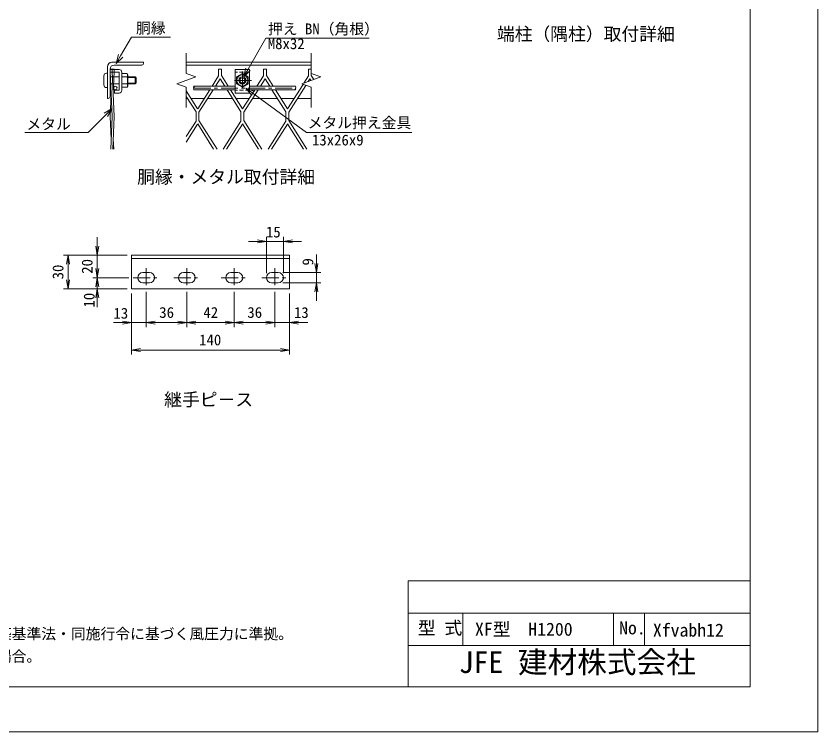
# Model space of a CAD drawing. Units: millimetres, scale not verified, with parts at other scales. Extents: x -4200 to 4200, y -2970 to 2970.
# Drawn here: x 649 to 4200, y -2970 to 201 of the extents above; entities that cross this region are included whole.
import ezdxf
from ezdxf.enums import TextEntityAlignment as Align

# ---------------------------------------------------------------- set-up
doc = ezdxf.new("R2010")
doc.units = ezdxf.units.MM
doc.header["$LTSCALE"] = 15
doc.linetypes.add('CHAIN1', pattern=[8, 5, -1, 1, -1])
doc.linetypes.add('DASHED1', pattern=[1.8, 1.2, -0.6])
for name, color, linetype, lineweight in [('0-0_D-STR1', 1, 'Continuous', 9), ('0-1_D-BMK', 2, 'CHAIN1', 9), ('0-2_D-STR-DIM', 7, 'Continuous', 9), ('0-6_D-STR3', 3, 'Continuous', 9), ('0-7_0', 7, 'Continuous', 9), ('0-9_D-STR-TXT', 7, 'Continuous', 9), ('0-B_D-TTL', 2, 'Continuous', 9), ('0-C_1', 7, 'Continuous', 9), ('0-D_4筋', 1, 'Continuous', 9), ('0-E_WAKU', 7, 'Continuous', 9)]:
    doc.layers.add(name, color=color, linetype=linetype, lineweight=lineweight)
doc.layers.add('0-8_D-TTL-TXT', color=7, linetype='Continuous')
doc.styles.add('ＭＳ ゴシック', font='')
doc.styles.get('ＭＳ ゴシック').set_extended_font_data('MS Gothic')

# ---------------------------------------------------------------- blocks, each defined once
blk = doc.blocks.new('_Open')
at = {"layer": '0-7_0'}
blk.add_line((-15, 2.5), (0, 0), dxfattribs=at)
blk.add_lwpolyline([(-15, -2.5), (0, 0), (-15, 0)], dxfattribs=at)
blk = doc.blocks.new('MLeader23')
at = {"layer": '0-7_0'}
blk.add_line((1092.61, -9.46), (1112.61, 25.18), dxfattribs=at)
for points in [[(1112.61, 25.18), (1160.32, 107.82), (1326.08, 107.82), (1333.28, 107.82)], [(1121.9, 19.82), (1092.61, -9.46), (1103.33, 30.54)]]:
    blk.add_lwpolyline(points, dxfattribs=at)
blk = doc.blocks.new('MLeader24')
at = {"layer": '0-7_0'}
blk.add_line((1075.53, -207.86), (1047.25, -236.14), dxfattribs=at)
for points in [[(1039.67, -228.56), (1075.53, -207.86), (1054.83, -243.72)], [(1047.25, -236.14), (969, -314.39), (695.51, -314.39), (688.31, -314.39)]]:
    blk.add_lwpolyline(points, dxfattribs=at)
blk = doc.blocks.new('MLeader25')
at = {"layer": '0-9_D-STR-TXT'}
blk.add_line((1666.98, -118.32), (1699.27, -141.93), dxfattribs=at)
for points in [[(1692.94, -150.58), (1666.98, -118.32), (1705.59, -133.28)], [(1699.27, -141.93), (1935.54, -314.67), (2394.14, -314.67), (2401.34, -314.67)]]:
    blk.add_lwpolyline(points, dxfattribs=at)
blk = doc.blocks.new('MLeader26')
at = {"layer": '0-7_0'}
blk.add_line((1656.67, -68.97), (1676.53, -34.25), dxfattribs=at)
for points in [[(1676.53, -34.25), (1755.63, 103.99), (2205.4, 103.99), (2212.6, 103.99)], [(1685.84, -39.57), (1656.67, -68.97), (1667.23, -28.93)]]:
    blk.add_lwpolyline(points, dxfattribs=at)

msp = doc.modelspace()

# ---------------------------------------------------------------- linework, layer by layer
at = {"layer": '0-0_D-STR1'}
for p, q in [((1053.97, -23.65), (1053.97, -163.65)), ((1065.97, -155.65), (1065.97, -33.65)), ((1083.97, -15.65), (1205.97, -15.65)), ((1403.27, -3.65), (1956.47, -3.65)), ((1403.27, -15.65), (1956.47, -15.65)), ((1057.97, -163.65), (1053.97, -163.65)), ((1409.09, -163.65), (1403.27, -163.65)), ((1483.21, -163.65), (1424.2, -163.65)), ((1607.89, -163.65), (1498.32, -163.65)), ((1682.01, -163.65), (1623, -163.65)), ((1806.69, -163.65), (1697.12, -163.65)), ((1880.81, -163.65), (1821.8, -163.65)), ((1956.47, -163.65), (1895.92, -163.65))]:
    msp.add_line(p, q, dxfattribs=at)
msp.add_lwpolyline([(1073.97, -3.65), (1213.97, -3.65), (1213.97, -7.65)], dxfattribs=at)
for centre, radius, start, end in [((1073.97, -23.65), 20, 90, 179.99957), ((1083.97, -33.65), 18, 90, 179.99954), ((1205.97, -7.65), 8, 270, 0), ((1057.97, -155.65), 8, 270, 0)]:
    msp.add_arc(centre, radius, start, end, dxfattribs=at)
at = {"layer": '0-1_D-BMK'}
for p, q in [((1651.41, -43.65), (1651.41, -123.65)), ((1691.41, -83.65), (1611.41, -83.65)), ((1225.76, -915.14), (1225.76, -1000.14)), ((1405.76, -915.14), (1405.76, -1000.14)), ((1615.76, -915.14), (1615.76, -1000.14)), ((1795.76, -915.14), (1795.76, -1000.14)), ((1168.26, -957.64), (1283.26, -957.64)), ((1348.26, -957.64), (1463.26, -957.64)), ((1558.26, -957.64), (1673.26, -957.64)), ((1738.26, -957.64), (1853.26, -957.64))]:
    msp.add_line(p, q, dxfattribs=at)
at = {"layer": '0-2_D-STR-DIM'}
for p, q in [((1403.27, 36.35), (1403.27, -52.86)), ((1956.47, 36.35), (1956.47, -52.86)), ((1360.98, -99.04), (1445.55, -68.26)), ((1445.55, -68.26), (1403.27, -52.86)), ((1403.27, -114.43), (1360.98, -99.04)), ((1403.27, -114.43), (1403.27, -203.65)), ((1956.47, -114.43), (1956.47, -203.65)), ((1009.34, -817.64), (1009.34, -777.64)), ((1758.26, -937.64), (1758.26, -777.21)), ((1833.26, -937.64), (1833.26, -777.21)), ((1718.26, -797.21), (1678.26, -797.21)), ((1758.26, -797.21), (1833.26, -797.21)), ((1873.26, -797.21), (1913.26, -797.21)), ((1140.76, -857.64), (860.21, -857.64)), ((1140.76, -857.64), (989.34, -857.64)), ((1009.34, -857.64), (1009.34, -957.64)), ((1009.34, -917.64), (1009.34, -877.64)), ((1979.24, -895.14), (1979.24, -855.14)), ((880.21, -897.64), (880.21, -967.64)), ((1148.26, -957.64), (989.34, -957.64)), ((1148.26, -957.64), (989.34, -957.64)), ((1009.34, -957.64), (1009.34, -1007.64)), ((1830.76, -935.14), (1999.24, -935.14)), ((1979.24, -935.14), (1979.24, -980.14)), ((1830.76, -980.14), (1999.24, -980.14)), ((1140.76, -1007.64), (860.21, -1007.64)), ((1140.76, -1007.64), (989.34, -1007.64)), ((1009.34, -997.64), (1009.34, -1037.64)), ((1160.76, -1027.64), (1160.76, -1176.81)), ((1160.76, -1027.64), (1160.76, -1298.48)), ((1225.76, -1020.14), (1225.76, -1176.81)), ((1225.76, -1020.14), (1225.76, -1176.81)), ((1405.76, -1020.14), (1405.76, -1176.81)), ((1405.76, -1020.14), (1405.76, -1176.81)), ((1615.76, -1020.14), (1615.76, -1176.81)), ((1615.76, -1020.14), (1615.76, -1176.81)), ((1795.76, -1020.14), (1795.76, -1176.81)), ((1795.76, -1020.14), (1795.76, -1176.81)), ((1860.76, -1027.64), (1860.76, -1176.81)), ((1860.76, -1027.64), (1860.76, -1298.48)), ((1979.24, -1020.14), (1979.24, -1060.14)), ((1009.34, -1047.64), (1009.34, -1087.64)), ((1120.76, -1156.81), (1080.76, -1156.81)), ((1160.76, -1156.81), (1225.76, -1156.81)), ((1265.76, -1156.81), (1305.76, -1156.81)), ((1265.76, -1156.81), (1365.76, -1156.81)), ((1445.76, -1156.81), (1575.76, -1156.81)), ((1655.76, -1156.81), (1755.76, -1156.81)), ((1755.76, -1156.81), (1715.76, -1156.81)), ((1795.76, -1156.81), (1860.76, -1156.81)), ((1900.76, -1156.81), (1940.76, -1156.81)), ((1200.76, -1278.48), (1820.76, -1278.48))]:
    msp.add_line(p, q, dxfattribs=at)
msp.add_lwpolyline([(1956.47, -114.43), (1914.18, -99.04), (1998.76, -68.26), (1956.47, -52.86)], dxfattribs=at)
at = {"layer": '0-6_D-STR3'}
for p, q in [((1037.97, -103.65), (1037.97, -63.65)), ((1049.97, -51.65), (1053.97, -51.65)), ((1105.97, -35.65), (1065.97, -35.65)), ((1065.97, -35.65), (1065.97, -47.65)), ((1103.97, -47.65), (1065.97, -47.65)), ((1105.97, -67.65), (1065.97, -67.65)), ((1105.97, -125.65), (1105.97, -49.65)), ((1117.97, -127.65), (1117.97, -47.65)), ((1117.97, -53.62), (1141.07, -53.62)), ((1117.97, -53.62), (1117.97, -113.67)), ((1117.97, -68.64), (1141.07, -68.64)), ((1141.07, -53.62), (1143.97, -58.65)), ((1143.97, -58.65), (1143.97, -108.65)), ((1143.97, -67.65), (1177.17, -67.65)), ((1143.97, -70.65), (1180.17, -70.65)), ((1619.41, -139.65), (1619.41, -35.65)), ((1651.41, -53.62), (1625.41, -68.64)), ((1625.41, -68.64), (1625.41, -98.66)), ((1677.41, -68.64), (1651.41, -53.62)), ((1677.41, -98.66), (1677.41, -68.64)), ((1105.97, -99.65), (1065.97, -99.65)), ((1117.97, -98.66), (1141.07, -98.66)), ((1143.97, -96.65), (1180.17, -96.65)), ((1143.97, -99.65), (1177.17, -99.65)), ((1177.17, -99.65), (1181.97, -94.85)), ((1181.97, -94.85), (1181.97, -72.45)), ((1625.41, -98.66), (1651.41, -113.67)), ((1651.41, -113.67), (1677.41, -98.66)), ((1049.97, -115.65), (1053.97, -115.65)), ((1103.97, -127.65), (1085.97, -127.65)), ((1085.97, -127.65), (1085.97, -139.65)), ((1105.97, -139.65), (1085.97, -139.65)), ((1117.97, -113.67), (1141.07, -113.67)), ((1141.07, -113.67), (1143.97, -108.65)), ((1683.41, -139.65), (1619.41, -139.65)), ((1160.76, -857.64), (1860.76, -857.64)), ((1160.76, -857.64), (1160.76, -1007.64)), ((1160.76, -872.64), (1860.76, -872.64)), ((1860.76, -857.64), (1860.76, -1007.64)), ((1210.76, -935.14), (1240.76, -935.14)), ((1390.76, -935.14), (1420.76, -935.14)), ((1600.76, -935.14), (1630.76, -935.14)), ((1780.76, -935.14), (1810.76, -935.14)), ((1210.76, -980.14), (1240.76, -980.14)), ((1390.76, -980.14), (1420.76, -980.14)), ((1600.76, -980.14), (1630.76, -980.14)), ((1780.76, -980.14), (1810.76, -980.14)), ((1160.76, -1007.64), (1860.76, -1007.64))]:
    msp.add_line(p, q, dxfattribs=at)
at = {"layer": '0-6_D-STR3', "linetype": 'DASHED1'}
for p, q in [((1683.41, -47.65), (1619.41, -47.65)), ((1683.41, -127.65), (1619.41, -127.65))]:
    msp.add_line(p, q, dxfattribs=at)
at = {"layer": '0-6_D-STR3'}
for points in [[(1177.17, -99.65), (1177.17, -67.65), (1181.97, -72.45)], [(1683.41, -139.65), (1683.41, -35.65), (1619.41, -35.65)]]:
    msp.add_lwpolyline(points, dxfattribs=at)
for radius in [25, 16, 11.2]:
    msp.add_circle((1651.41, -83.65), radius, dxfattribs=at)
for centre, radius, start, end in [((1049.97, -63.65), 12, 90, 180), ((1103.97, -49.65), 2, 360, 90), ((1105.97, -47.65), 12, 360, 90), ((1130.1, -61.13), 13.29, 325.61584, 34.38415), ((1093.71, -83.65), 49.68, 342.4121, 17.5879), ((1049.97, -103.65), 12, 180, 270), ((1130.1, -106.16), 13.29, 325.61586, 34.38414), ((1103.97, -125.65), 2, 270, 360), ((1105.97, -127.65), 12, 270, 360), ((1210.76, -957.64), 22.5, 90, 270), ((1240.76, -957.64), 22.5, 270, 90), ((1390.76, -957.64), 22.5, 90, 270), ((1420.76, -957.64), 22.5, 270, 90), ((1600.76, -957.64), 22.5, 90, 270), ((1630.76, -957.64), 22.5, 270, 90), ((1780.76, -957.64), 22.5, 90, 270), ((1810.76, -957.64), 22.5, 270, 90)]:
    msp.add_arc(centre, radius, start, end, dxfattribs=at)
at = {"layer": '0-7_0', "color": 4}
msp.add_line((1065.97, -33.65), (1084.37, -33.65), dxfattribs=at)
at = {"layer": '0-7_0', "color": 3}
for p, q in [((1065.97, -43.65), (1066.43, -33.65)), ((1075.17, -43.65), (1075.63, -33.65)), ((1084.37, -43.65), (1083.91, -33.65)), ((1065.97, -43.65), (1075.17, -243.65)), ((1075.17, -43.65), (1084.37, -243.65)), ((1084.37, -43.65), (1079.77, -143.65)), ((1070.57, -143.65), (1065.97, -243.65)), ((1070.57, -343.65), (1065.97, -243.65)), ((1068.48, -388.91), (1075.17, -243.65)), ((1077.68, -388.91), (1084.37, -243.65)), ((1081.85, -388.91), (1079.77, -343.65))]:
    msp.add_line(p, q, dxfattribs=at)
msp.add_circle((1088.97, -117.44), 8, dxfattribs=at)
at = {"layer": '0-7_0'}
for centre, start, end in [((1442.16, -113.65), 141.28128, 218.71872), ((1442.16, -121.65), 141.28128, 218.71872), ((1432.18, -113.65), 321.28128, 38.71872), ((1891.8, -121.65), 141.28128, 218.71872), ((1881.83, -113.65), 321.28128, 38.71872), ((1881.83, -121.65), 321.28128, 38.71872)]:
    msp.add_arc(centre, 6.39, start, end, dxfattribs=at)
at = {"layer": '0-B_D-TTL', "color": 7}
msp.add_lwpolyline([(-4199.93, -2969.98), (4200.07, -2969.98), (4200.07, 2970.02), (-4199.93, 2970.02)], close=True, dxfattribs=at)
at = {"layer": '0-B_D-TTL'}
msp.add_lwpolyline([(-3899.93, 2770.02), (3900.07, 2770.02), (3900.07, -2769.98), (-3899.93, -2769.98)], close=True, dxfattribs=at)
at = {"layer": '0-C_1'}
for p, q in [((1546.07, -33.65), (1546.07, -64.1)), ((1546.07, -33.65), (1558.87, -33.65)), ((1558.87, -33.65), (1558.87, -62.14)), ((1744.87, -33.65), (1744.87, -64.1)), ((1744.87, -33.65), (1757.67, -33.65)), ((1757.67, -33.65), (1757.67, -62.14)), ((1943.67, -33.65), (1943.67, -64.1)), ((1943.67, -33.65), (1956.47, -33.65)), ((1956.47, -33.65), (1956.47, -62.14)), ((1546.07, -64.1), (1517.31, -109.65)), ((1588.89, -109.65), (1558.87, -62.14)), ((1744.87, -64.1), (1716.11, -109.65)), ((1787.69, -109.65), (1757.67, -62.14)), ((1943.67, -64.1), (1923.82, -95.53)), ((1967.52, -79.63), (1956.47, -62.14)), ((1553.1, -76.91), (1532.42, -109.65)), ((1573.78, -109.65), (1553.1, -76.91)), ((1751.9, -76.91), (1731.22, -109.65)), ((1772.58, -109.65), (1751.9, -76.91)), ((1920.22, -101.24), (1851.24, -210.47)), ((1932.51, -105.71), (1857.07, -225.16)), ((1950.7, -76.91), (1943.45, -88.39)), ((1955.23, -84.1), (1950.7, -76.91)), ((1453.07, -209.34), (1403.27, -130.51)), ((1507.2, -125.65), (1453.64, -210.47)), ((1522.32, -125.65), (1459.47, -225.16)), ((1645.47, -223.13), (1583.89, -125.65)), ((1651.87, -209.34), (1598.99, -125.65)), ((1706, -125.65), (1652.44, -210.47)), ((1721.12, -125.65), (1658.27, -225.16)), ((1844.27, -223.13), (1782.69, -125.65)), ((1850.67, -209.34), (1797.79, -125.65)), ((1446.67, -223.13), (1403.27, -154.43)), ((1446.67, -223.13), (1446.67, -264.17)), ((1459.47, -225.16), (1459.47, -262.14)), ((1645.47, -223.13), (1645.47, -264.17)), ((1658.27, -225.16), (1658.27, -262.14)), ((1844.27, -223.13), (1844.27, -264.17)), ((1857.07, -225.16), (1857.07, -262.14)), ((1403.27, -332.87), (1446.67, -264.17)), ((1403.27, -356.78), (1453.07, -277.96)), ((1453.64, -276.82), (1524.45, -388.91)), ((1459.47, -262.14), (1539.57, -388.91)), ((1566.66, -388.91), (1645.47, -264.17)), ((1581.77, -388.91), (1651.87, -277.96)), ((1652.44, -276.82), (1723.25, -388.91)), ((1658.27, -262.14), (1738.37, -388.91)), ((1765.46, -388.91), (1844.27, -264.17)), ((1780.57, -388.91), (1850.67, -277.96)), ((1851.24, -276.82), (1922.05, -388.91)), ((1857.07, -262.14), (1937.17, -388.91))]:
    msp.add_line(p, q, dxfattribs=at)
at = {"layer": '0-D_4筋'}
for p, q in [((1437.17, -109.65), (1619.41, -109.65)), ((1437.17, -125.65), (1619.41, -125.65)), ((1683.41, -109.65), (1886.82, -109.65)), ((1683.41, -125.65), (1886.82, -125.65))]:
    msp.add_line(p, q, dxfattribs=at)
at = {"layer": '0-D_4筋', "color": 2, "linetype": 'CHAIN1'}
msp.add_line((1437.17, -117.65), (1886.82, -117.65), dxfattribs=at)
at = {"layer": '0-E_WAKU'}
for p, q in [((2385.62, -2299.91), (3900.07, -2299.91)), ((2385.62, -2769.98), (2385.62, -2299.91)), ((2385.62, -2443.16), (3900.07, -2443.16)), ((2627.8, -2586.41), (2627.8, -2443.16)), ((3295.26, -2586.41), (3295.26, -2443.16)), ((3431.35, -2586.41), (3431.35, -2443.16)), ((2385.62, -2586.41), (3900.07, -2586.41))]:
    msp.add_line(p, q, dxfattribs=at)

# ---------------------------------------------------------------- block references
at = {"layer": '0-2_D-STR-DIM', "xscale": 2.666667, "yscale": 2.666667}
for p in [(1758.26, -797.21), (1160.76, -1156.81), (1405.76, -1156.81), (1615.76, -1156.81), (1795.76, -1156.81), (1795.76, -1156.81), (1860.76, -1278.48)]:
    msp.add_blockref('_Open', p, dxfattribs=at)
for p, rotation in [((1833.26, -797.21), 180), ((1009.34, -857.64), 270), ((880.21, -857.64), 90), ((1009.34, -957.64), 270), ((1979.24, -935.14), 270), ((1009.34, -957.64), 90), ((880.21, -1007.64), 270), ((1979.24, -980.14), 90), ((1009.34, -1007.64), 90), ((1225.76, -1156.81), 180), ((1225.76, -1156.81), 180), ((1405.76, -1156.81), 180), ((1615.76, -1156.81), 180), ((1860.76, -1156.81), 180), ((1160.76, -1278.48), 180)]:
    msp.add_blockref('_Open', p, dxfattribs=dict(at, rotation=rotation))
at = {"layer": '0-7_0'}
for name in ['MLeader23', 'MLeader26', 'MLeader24']:
    msp.add_blockref(name, (0, 0), dxfattribs=at)
at = {"layer": '0-9_D-STR-TXT'}
msp.add_blockref('MLeader25', (0, 0), dxfattribs=at)

# ---------------------------------------------------------------- texts
at = {"layer": '0-2_D-STR-DIM', "style": 'ＭＳ ゴシック'}
for s, p in [('15', (1755.86, -793.78)), ('13', (1080.67, -1153.61)), ('36', (1283.66, -1150.06)), ('42', (1479.04, -1150.06)), ('36', (1673.66, -1150.06)), ('13', (1879.98, -1150.55)), ('140', (1460.11, -1271.73))]:
    msp.add_text(s, height=48.06, dxfattribs=at).set_placement(p, align=Align.BOTTOM_LEFT)
for s, p in [('20', (1002.59, -940.39)), ('9', (1979.85, -903.83)), ('30', (873.47, -965.26)), ('10', (1011.45, -1090.03))]:
    msp.add_text(s, height=48.06, rotation=90, dxfattribs=at).set_placement(p, align=Align.BOTTOM_LEFT)
at = {"layer": '0-8_D-TTL-TXT', "style": 'ＭＳ ゴシック'}
for s, height, p in [('端柱（隅柱）取付詳細', 57.73, (2778.58, 75.79)), ('胴縁・メタル取付詳細', 57.73, (1185.76, -557.42)), ('継手ピ－ス', 57.73, (1305.32, -1543.77)), ('型 式', 57.73, (2428.37, -2555)), ('XF型\u3000H1200', 57.73, (2681.45, -2560.97)), ('No.', 57.73, (3319.61, -2555)), ('（設計条件）風荷重：昭和57年改正 建築基準法・同施行令に基づく風圧力に準拠。', 48.06, (-582.38, -2573.58)), ('Xfvabh12', 57.73, (3469.21, -2564.92)), ('（基礎条件）長期許容地耐力98kN/m の場合。', 48.06, (-582.38, -2673.58)), ('JFE 建材株式会社', 96.22, (2609.89, -2737.56))]:
    msp.add_text(s, height=height, dxfattribs=at).set_placement(p, align=Align.BOTTOM_LEFT)
at = {"layer": '0-9_D-STR-TXT', "style": 'ＭＳ ゴシック'}
for s, p in [('胴縁', (1180.63, 110.04)), ('押え BN（角根）', (1764.84, 105.91)), ('M8x32', (1763.99, 40.22)), ('メタル', (695.08, -315.71)), ('メタル押え金具', (1940.47, -309.7)), ('13x26x9', (1959.65, -386.34))]:
    msp.add_text(s, height=48.06, dxfattribs=at).set_placement(p, align=Align.BOTTOM_LEFT)

doc.saveas('drawing.dxf')
